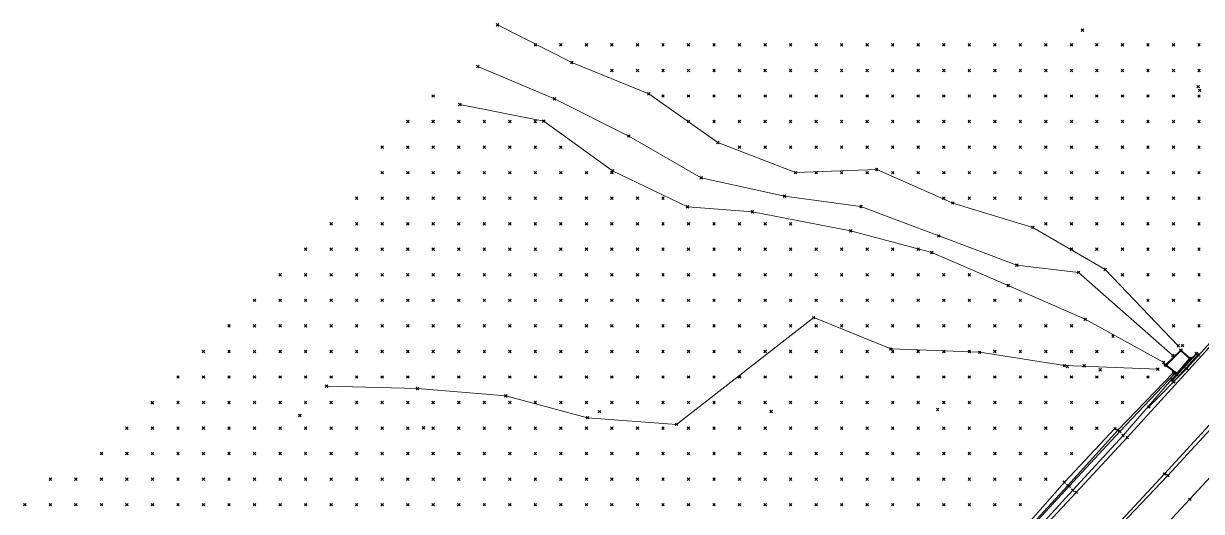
# Model space of a CAD drawing. Header units: metres. Extents: x 441556 to 446409, y 432338 to 461058.
# Drawn here: x 442013.8 to 442152.3, y 454306.9 to 454364.1 of the extents above; entities that cross this region are included whole.
import ezdxf

# ---------------------------------------------------------------- set-up
doc = ezdxf.new("R2010")
doc.units = ezdxf.units.M
doc.header["$MEASUREMENT"] = 0
doc.header["$PDMODE"] = 35
doc.header["$PDSIZE"] = 0.15
for name, color, linetype, lineweight in [('DTM-BRE-RevN_GRP_ CAROSABIL', 2, 'Continuous', 0), ('DTM-BRE-RevN_GRP_AX', 2, 'Continuous', 0), ('DTM-BRE-RevN_GRP_CAMERA CADERE JOS', 2, 'Continuous', 0), ('DTM-BRE-RevN_GRP_CAMERA CADERE SUS', 2, 'Continuous', 0), ('DTM-BRE-RevN_GRP_FIRUL APEI', 2, 'Continuous', 0), ('DTM-BRE-RevN_GRP_PARAPET BETON_JOS', 2, 'Continuous', 0), ('DTM-BRE-RevN_GRP_PARAPET BETON_SUS', 2, 'Continuous', 0), ('DTM-BRE-RevN_GRP_PARAPET METALIC', 2, 'Continuous', 0), ('DTM-BRE-RevN_GRP_PARAPET NEW JERSEY', 2, 'Continuous', 0), ('DTM-BRE-RevN_GRP_RAU', 2, 'Continuous', 0), ('DTM-BRE-RevN_GRP_SANT BETON SUS', 2, 'Continuous', 0), ('DTM-BRE-RevN_GRP_SANT PAMANT JOS', 2, 'Continuous', 0), ('DTM-BRE-RevN_GRP_TALUZ JOS', 2, 'Continuous', 0), ('DTM-BRE-RevN_GRP_TALUZ SUS', 2, 'Continuous', 0), ('DTM-NOK-RevN_LIDAR_co_lidar', 91, 'Continuous', 0), ('DTM-NOK-RevN_RTK', 32, 'Continuous', 0)]:
    doc.layers.add(name, color=color, linetype=linetype, lineweight=lineweight)

msp = doc.modelspace()

# ---------------------------------------------------------------- linework, layer by layer
at = {"layer": 'DTM-BRE-RevN_GRP_ CAROSABIL'}
for p, q in [((442143.539, 454315.522, 360.129), (442155.104, 454328.25, 360.184)), ((442137.532, 454309.09, 360.111), (442143.539, 454315.522, 360.129)), ((442129.318, 454300.295, 360.083), (442137.532, 454309.09, 360.111))]:
    msp.add_line(p, q, dxfattribs=at)
at = {"layer": 'DTM-BRE-RevN_GRP_AX'}
for p, q in [((442150.877, 454308.274, 360.06), (442160.821, 454319.033, 360.127)), ((442144.545, 454301.519, 360.037), (442150.877, 454308.274, 360.06))]:
    msp.add_line(p, q, dxfattribs=at)
at = {"layer": 'DTM-BRE-RevN_GRP_CAMERA CADERE JOS'}
for p, q in [((442149.823, 454325.712, 357.925), (442148.13, 454324.02, 357.998)), ((442150.851, 454324.802, 358.023), (442149.823, 454325.712, 357.925)), ((442148.13, 454324.02, 357.998), (442149.359, 454323.077, 357.857)), ((442149.359, 454323.077, 357.857), (442150.851, 454324.802, 358.023))]:
    msp.add_line(p, q, dxfattribs=at)
at = {"layer": 'DTM-BRE-RevN_GRP_CAMERA CADERE SUS'}
for p, q in [((442149.829, 454325.803, 359.164), (442147.989, 454324.042, 359.409)), ((442150.959, 454324.818, 359.617), (442149.829, 454325.803, 359.164)), ((442147.989, 454324.042, 359.409), (442149.371, 454323.003, 359.619)), ((442149.371, 454323.003, 359.619), (442150.959, 454324.818, 359.617))]:
    msp.add_line(p, q, dxfattribs=at)
at = {"layer": 'DTM-BRE-RevN_GRP_FIRUL APEI'}
for p, q in [((442067.225, 454359.099, 378.243), (442076.239, 454355.307, 375.053)), ((442076.239, 454355.307, 375.053), (442084.976, 454350.931, 372.416)), ((442084.976, 454350.931, 372.416), (442093.465, 454346.031, 370.065)), ((442093.465, 454346.031, 370.065), (442103.25, 454343.868, 368.083)), ((442103.25, 454343.868, 368.083), (442112.243, 454342.656, 366.535)), ((442112.243, 454342.656, 366.535), (442121.39, 454339.199, 364.365)), ((442121.39, 454339.199, 364.365), (442130.551, 454335.778, 363.39)), ((442130.551, 454335.778, 363.39), (442137.822, 454334.927, 361.82)), ((442137.822, 454334.927, 361.82), (442148.902, 454325.173, 359.19))]:
    msp.add_line(p, q, dxfattribs=at)
at = {"layer": 'DTM-BRE-RevN_GRP_PARAPET BETON_JOS'}
for p, q in [((442151.663, 454325.368, 360.434), (442148.864, 454322.253, 360.28)), ((442149.027, 454322.132, 360.445), (442151.834, 454325.237, 360.451)), ((442151.834, 454325.237, 360.451), (442151.663, 454325.368, 360.434)), ((442148.864, 454322.253, 360.28), (442149.027, 454322.132, 360.445))]:
    msp.add_line(p, q, dxfattribs=at)
at = {"layer": 'DTM-BRE-RevN_GRP_PARAPET BETON_SUS'}
for p, q in [((442148.75, 454322.334, 359.899), (442151.664, 454325.403, 359.9)), ((442151.879, 454325.238, 360.057), (442148.985, 454322.072, 360.086)), ((442151.664, 454325.403, 359.9), (442151.879, 454325.238, 360.057)), ((442148.985, 454322.072, 360.086), (442148.75, 454322.334, 359.899))]:
    msp.add_line(p, q, dxfattribs=at)
at = {"layer": 'DTM-BRE-RevN_GRP_PARAPET METALIC'}
for p, q in [((442150.525, 454323.628, 360.142), (442154.673, 454328.256, 360.005)), ((442146.079, 454319.114, 360.005), (442150.525, 454323.628, 360.142))]:
    msp.add_line(p, q, dxfattribs=at)
at = {"layer": 'DTM-BRE-RevN_GRP_PARAPET NEW JERSEY'}
for p, q in [((442154.48, 454318.412, 360.244), (442147.919, 454311.251, 360.178)), ((442148.294, 454311.06, 360.175), (442154.72, 454318.05, 360.188)), ((442147.919, 454311.251, 360.178), (442141.838, 454304.717, 360.16)), ((442142.113, 454304.573, 360.118), (442148.294, 454311.06, 360.175))]:
    msp.add_line(p, q, dxfattribs=at)
at = {"layer": 'DTM-BRE-RevN_GRP_RAU'}
for p, q in [((442069.542, 454363.989, 382.126), (442078.263, 454359.579, 379.053)), ((442078.263, 454359.579, 379.053), (442087.331, 454355.901, 376.166)), ((442087.331, 454355.901, 376.166), (442095.429, 454350.177, 372.653)), ((442074.993, 454352.678, 377.235), (442065.11, 454354.633, 382.126)), ((442083.049, 454346.864, 374.916), (442074.993, 454352.678, 377.235)), ((442095.429, 454350.177, 372.653), (442104.56, 454346.633, 370.083)), ((442091.853, 454342.629, 373.006), (442083.049, 454346.864, 374.916)), ((442104.56, 454346.633, 370.083), (442114.094, 454347.006, 369.262)), ((442114.094, 454347.006, 369.262), (442123.035, 454343.067, 366.742)), ((442123.035, 454343.067, 366.742), (442132.436, 454340.207, 366.524)), ((442099.481, 454342.036, 369.225), (442091.853, 454342.629, 373.006)), ((442111.033, 454339.812, 368.717), (442099.481, 454342.036, 369.225)), ((442132.436, 454340.207, 366.524), (442140.947, 454335.258, 362.54)), ((442120.565, 454337.261, 366.411), (442111.033, 454339.812, 368.717)), ((442129.53, 454333.378, 365.912), (442120.565, 454337.261, 366.411)), ((442149.532, 454326.304, 359.28), (442140.947, 454335.258, 362.54)), ((442138.589, 454329.41, 362.658), (442129.53, 454333.378, 365.912)), ((442147.814, 454324.333, 359.433), (442138.589, 454329.41, 362.658))]:
    msp.add_line(p, q, dxfattribs=at)
at = {"layer": 'DTM-BRE-RevN_GRP_SANT BETON SUS'}
for p, q in [((442142.41, 454316.386, 359.96), (442148.946, 454323.131, 359.842)), ((442148.75, 454322.334, 359.899), (442143.039, 454315.779, 360.01)), ((442136.539, 454309.884, 359.992), (442142.41, 454316.386, 359.96)), ((442143.039, 454315.779, 360.01), (442137.128, 454309.337, 359.967)), ((442128.336, 454301.043, 359.952), (442136.539, 454309.884, 359.992)), ((442137.128, 454309.337, 359.967), (442129.036, 454300.554, 359.957))]:
    msp.add_line(p, q, dxfattribs=at)
at = {"layer": 'DTM-BRE-RevN_GRP_SANT PAMANT JOS'}
for p, q in [((442142.663, 454316.248, 359.774), (442149.107, 454323.035, 359.604)), ((442136.698, 454309.827, 359.793), (442142.663, 454316.248, 359.774)), ((442128.501, 454300.95, 359.734), (442136.698, 454309.827, 359.793))]:
    msp.add_line(p, q, dxfattribs=at)
at = {"layer": 'DTM-BRE-RevN_GRP_TALUZ JOS'}
for p, q in [((442136.146, 454310.292, 359.916), (442142.093, 454316.57, 359.954)), ((442128.088, 454301.126, 359.951), (442136.146, 454310.292, 359.916))]:
    msp.add_line(p, q, dxfattribs=at)
at = {"layer": 'DTM-BRE-RevN_GRP_TALUZ SUS'}
for p, q in [((442090.557, 454317.076, 391.142), (442106.691, 454329.606, 381.808)), ((442106.691, 454329.606, 381.808), (442115.744, 454325.93, 378.574)), ((442115.744, 454325.93, 378.574), (442126.193, 454325.537, 374.173)), ((442126.193, 454325.537, 374.173), (442136.144, 454323.97, 368.711)), ((442136.144, 454323.97, 368.711), (442147.126, 454323.563, 360.357)), ((442049.445, 454321.568, 413.067), (442060.125, 454321.294, 408.507)), ((442060.125, 454321.294, 408.507), (442070.526, 454320.431, 402.666)), ((442070.526, 454320.431, 402.666), (442080.117, 454317.856, 396.889)), ((442080.117, 454317.856, 396.889), (442090.557, 454317.076, 391.142))]:
    msp.add_line(p, q, dxfattribs=at)
at = {"layer": 'DTM-NOK-RevN_LIDAR_co_lidar'}
for p in [(442138.263, 454363.374, 384.569), (442073.984, 454361.63, 380.513), (442076.984, 454361.63, 380.587), (442079.983, 454361.63, 380.968), (442082.982, 454361.63, 381.557), (442085.982, 454361.63, 381.638), (442088.981, 454361.63, 381.068), (442091.98, 454361.63, 381.099), (442094.98, 454361.63, 381.069), (442097.979, 454361.63, 380.22), (442100.978, 454361.63, 379.737), (442103.978, 454361.63, 379.873), (442106.977, 454361.63, 379.751), (442109.976, 454361.63, 379.554), (442112.976, 454361.63, 379.688), (442115.975, 454361.63, 380.08), (442118.974, 454361.63, 381.159), (442121.974, 454361.63, 382.455), (442124.973, 454361.63, 383.024), (442127.972, 454361.63, 383.407), (442130.972, 454361.63, 383.433), (442133.971, 454361.63, 383.384), (442136.97, 454361.63, 383.3), (442139.97, 454361.63, 382.94), (442142.969, 454361.63, 382.009), (442145.968, 454361.63, 381.543), (442148.968, 454361.63, 381.085), (442151.967, 454361.63, 381.229), (442082.982, 454358.631, 378.874), (442085.982, 454358.631, 379.026), (442088.981, 454358.631, 378.643), (442091.98, 454358.631, 378.902), (442094.98, 454358.631, 378.933), (442097.979, 454358.631, 378.193), (442100.978, 454358.631, 377.687), (442103.978, 454358.631, 377.797), (442106.977, 454358.631, 377.506), (442109.976, 454358.631, 377.187), (442112.976, 454358.631, 377.276), (442115.975, 454358.631, 377.685), (442118.974, 454358.631, 378.755), (442121.974, 454358.631, 380.06), (442124.973, 454358.631, 380.703), (442127.972, 454358.631, 381.05), (442130.972, 454358.631, 381.235), (442133.971, 454358.631, 381.335), (442136.97, 454358.631, 381.382), (442139.97, 454358.631, 381.319), (442142.969, 454358.631, 380.627), (442145.968, 454358.631, 379.618), (442148.968, 454358.631, 378.985), (442151.967, 454358.631, 379.691), (442061.987, 454355.631, 382.344), (442088.981, 454355.631, 376.086), (442091.98, 454355.631, 376.462), (442094.98, 454355.631, 376.635), (442097.979, 454355.631, 376.251), (442100.978, 454355.631, 375.805), (442103.978, 454355.631, 375.709), (442106.977, 454355.631, 375.365), (442109.976, 454355.631, 374.973), (442112.976, 454355.631, 374.949), (442115.975, 454355.631, 375.342), (442118.974, 454355.631, 376.281), (442121.974, 454355.631, 377.56), (442124.973, 454355.631, 378.398), (442127.972, 454355.631, 378.689), (442130.972, 454355.631, 379.066), (442133.971, 454355.631, 379.324), (442136.97, 454355.631, 379.536), (442139.97, 454355.631, 379.576), (442142.969, 454355.631, 379.205), (442145.968, 454355.631, 378.375), (442148.968, 454355.631, 377.195), (442151.967, 454355.631, 377.862), (442058.988, 454352.632, 385.669), (442061.987, 454352.632, 384.364), (442064.986, 454352.632, 382.968), (442067.986, 454352.632, 381.358), (442070.985, 454352.632, 379.533), (442073.984, 454352.632, 377.723), (442091.98, 454352.632, 373.87), (442094.98, 454352.632, 374.334), (442097.979, 454352.632, 374.318), (442100.978, 454352.632, 374.026), (442103.978, 454352.632, 373.731), (442106.977, 454352.632, 373.309), (442109.976, 454352.632, 372.919), (442112.976, 454352.632, 372.847), (442115.975, 454352.632, 373.206), (442118.974, 454352.632, 373.955), (442121.974, 454352.632, 375.112), (442124.973, 454352.632, 376.151), (442127.972, 454352.632, 376.502), (442130.972, 454352.632, 376.938), (442133.971, 454352.632, 377.303), (442136.97, 454352.632, 377.651), (442139.97, 454352.632, 377.706), (442142.969, 454352.632, 377.455), (442145.968, 454352.632, 377.172), (442148.968, 454352.632, 375.936), (442151.967, 454352.632, 375.9), (442055.988, 454349.632, 388.582), (442058.988, 454349.632, 387.166), (442061.987, 454349.632, 385.95), (442064.986, 454349.632, 384.577), (442067.986, 454349.632, 382.964), (442070.985, 454349.632, 380.923), (442073.984, 454349.632, 379.032), (442076.984, 454349.632, 377.575), (442097.979, 454349.632, 372.335), (442100.978, 454349.632, 372.143), (442103.978, 454349.632, 371.797), (442106.977, 454349.632, 371.387), (442109.976, 454349.632, 370.98), (442112.976, 454349.632, 370.873), (442115.975, 454349.632, 371.199), (442118.974, 454349.632, 371.967), (442121.974, 454349.632, 372.933), (442124.973, 454349.632, 373.66), (442127.972, 454349.632, 374.202), (442130.972, 454349.632, 374.737), (442133.971, 454349.632, 375.171), (442136.97, 454349.632, 375.735), (442139.97, 454349.632, 375.85), (442142.969, 454349.632, 375.577), (442145.968, 454349.632, 375.447), (442148.968, 454349.632, 374.698), (442151.967, 454349.632, 374.091), (442055.988, 454346.633, 390.181), (442058.988, 454346.633, 388.697), (442061.987, 454346.633, 387.496), (442064.986, 454346.633, 386.073), (442067.986, 454346.633, 384.342), (442070.985, 454346.633, 382.238), (442073.984, 454346.633, 380.504), (442076.984, 454346.633, 379.137), (442079.983, 454346.633, 377.77), (442082.982, 454346.633, 375.87), (442106.977, 454346.633, 369.4), (442109.976, 454346.633, 369.073), (442112.976, 454346.633, 368.97), (442115.975, 454346.633, 369.19), (442118.974, 454346.633, 369.724), (442121.974, 454346.633, 370.417), (442124.973, 454346.633, 371.022), (442127.972, 454346.633, 371.579), (442130.972, 454346.633, 372.268), (442133.971, 454346.633, 372.951), (442136.97, 454346.633, 373.546), (442139.97, 454346.633, 373.952), (442142.969, 454346.633, 373.695), (442145.968, 454346.633, 373.516), (442148.968, 454346.633, 373.133), (442151.967, 454346.633, 372.357), (442052.989, 454343.634, 394.106), (442055.988, 454343.634, 392.032), (442058.988, 454343.634, 390.35), (442061.987, 454343.634, 388.88), (442064.986, 454343.634, 387.543), (442067.986, 454343.634, 385.935), (442070.985, 454343.634, 384.271), (442073.984, 454343.634, 382.779), (442076.984, 454343.634, 381.415), (442079.983, 454343.634, 380.065), (442082.982, 454343.634, 378.523), (442085.982, 454343.634, 376.763), (442088.981, 454343.634, 375.02), (442121.974, 454343.634, 367.768), (442124.973, 454343.634, 368.276), (442127.972, 454343.634, 368.969), (442130.972, 454343.634, 369.601), (442133.971, 454343.634, 370.398), (442136.97, 454343.634, 371.034), (442139.97, 454343.634, 371.57), (442142.969, 454343.634, 371.45), (442145.968, 454343.634, 371.255), (442148.968, 454343.634, 371.11), (442151.967, 454343.634, 370.528), (442049.989, 454340.634, 397.679), (442052.989, 454340.634, 395.69), (442055.988, 454340.634, 393.821), (442058.988, 454340.634, 392.147), (442061.987, 454340.634, 390.629), (442064.986, 454340.634, 389.202), (442067.986, 454340.634, 387.708), (442070.985, 454340.634, 386.386), (442073.984, 454340.634, 384.893), (442076.984, 454340.634, 384.081), (442079.983, 454340.634, 383.175), (442082.982, 454340.634, 382.111), (442085.982, 454340.634, 381.466), (442088.981, 454340.634, 380.09), (442091.98, 454340.634, 376.051), (442094.98, 454340.634, 374.013), (442097.979, 454340.634, 371.734), (442100.978, 454340.634, 370.791), (442103.978, 454340.634, 370.18), (442133.971, 454340.634, 367.201), (442136.97, 454340.634, 367.729), (442139.97, 454340.634, 368.054), (442142.969, 454340.634, 367.794), (442145.968, 454340.634, 368.129), (442148.968, 454340.634, 368.688), (442151.967, 454340.634, 368.607), (442046.99, 454337.635, 401.942), (442049.989, 454337.635, 399.468), (442052.989, 454337.635, 397.632), (442055.988, 454337.635, 395.925), (442058.988, 454337.635, 394.118), (442061.987, 454337.635, 392.599), (442064.986, 454337.635, 391.024), (442067.986, 454337.635, 389.579), (442070.985, 454337.635, 388.408), (442073.984, 454337.635, 387.414), (442076.984, 454337.635, 386.308), (442079.983, 454337.635, 385.461), (442082.982, 454337.635, 384.617), (442085.982, 454337.635, 383.852), (442088.981, 454337.635, 382.858), (442091.98, 454337.635, 381.594), (442094.98, 454337.635, 380.327), (442097.979, 454337.635, 376.577), (442100.978, 454337.635, 374.77), (442103.978, 454337.635, 373.851), (442106.977, 454337.635, 372.795), (442109.976, 454337.635, 371.555), (442112.976, 454337.635, 370.434), (442115.975, 454337.635, 369.332), (442118.974, 454337.635, 367.618), (442136.97, 454337.635, 364.053), (442139.97, 454337.635, 364.239), (442142.969, 454337.635, 364.823), (442145.968, 454337.635, 365.254), (442148.968, 454337.635, 366.192), (442151.967, 454337.635, 366.48), (442043.991, 454334.636, 407.58), (442046.99, 454334.636, 405.702), (442049.989, 454334.636, 403.169), (442052.989, 454334.636, 400.793), (442055.988, 454334.636, 398.877), (442058.988, 454334.636, 396.69), (442061.987, 454334.636, 394.83), (442064.986, 454334.636, 393.216), (442067.986, 454334.636, 391.646), (442070.985, 454334.636, 390.178), (442073.984, 454334.636, 389.428), (442076.984, 454334.636, 388.318), (442079.983, 454334.636, 387.297), (442082.982, 454334.636, 386.22), (442085.982, 454334.636, 385.594), (442088.981, 454334.636, 384.82), (442091.98, 454334.636, 383.595), (442094.98, 454334.636, 382.548), (442097.979, 454334.636, 381.276), (442100.978, 454334.636, 379.725), (442103.978, 454334.636, 378.314), (442106.977, 454334.636, 376.941), (442109.976, 454334.636, 375.108), (442112.976, 454334.636, 373.393), (442115.975, 454334.636, 372.058), (442118.974, 454334.636, 370.629), (442121.974, 454334.636, 369.014), (442124.973, 454334.636, 367.441), (442142.969, 454334.636, 362.615), (442145.968, 454334.636, 363.312), (442148.968, 454334.636, 364.258), (442151.967, 454334.636, 363.884), (442040.991, 454331.636, 412.091), (442043.991, 454331.636, 409.878), (442046.99, 454331.636, 407.674), (442049.989, 454331.636, 405.514), (442052.989, 454331.636, 403.7), (442055.988, 454331.636, 401.794), (442058.988, 454331.636, 399.408), (442061.987, 454331.636, 397.438), (442064.986, 454331.636, 395.631), (442067.986, 454331.636, 393.976), (442070.985, 454331.636, 392.356), (442073.984, 454331.636, 391.15), (442076.984, 454331.636, 390.006), (442079.983, 454331.636, 389.279), (442082.982, 454331.636, 388.052), (442085.982, 454331.636, 386.851), (442088.981, 454331.636, 386.281), (442091.98, 454331.636, 385.516), (442094.98, 454331.636, 384.642), (442097.979, 454331.636, 383.593), (442100.978, 454331.636, 383.058), (442103.978, 454331.636, 381.592), (442106.977, 454331.636, 380.233), (442109.976, 454331.636, 378.619), (442112.976, 454331.636, 376.695), (442115.975, 454331.636, 374.913), (442118.974, 454331.636, 373.348), (442121.974, 454331.636, 371.766), (442124.973, 454331.636, 369.976), (442127.972, 454331.636, 368.28), (442130.972, 454331.636, 366.562), (442145.968, 454331.636, 361.54), (442148.968, 454331.636, 361.933), (442151.967, 454331.636, 361.452), (442037.992, 454328.637, 416.132), (442040.991, 454328.637, 413.715), (442043.991, 454328.637, 411.392), (442046.99, 454328.637, 409.388), (442049.989, 454328.637, 407.907), (442052.989, 454328.637, 406.485), (442055.988, 454328.637, 404.651), (442058.988, 454328.637, 402.494), (442061.987, 454328.637, 400.319), (442064.986, 454328.637, 398.425), (442067.986, 454328.637, 396.576), (442070.985, 454328.637, 394.771), (442073.984, 454328.637, 393.306), (442076.984, 454328.637, 392.431), (442079.983, 454328.637, 390.876), (442082.982, 454328.637, 389.767), (442085.982, 454328.637, 388.331), (442088.981, 454328.637, 387.319), (442091.98, 454328.637, 386.805), (442094.98, 454328.637, 386.027), (442097.979, 454328.637, 385.208), (442100.978, 454328.637, 384.296), (442103.978, 454328.637, 383.378), (442106.977, 454328.637, 382.067), (442109.976, 454328.637, 380.652), (442112.976, 454328.637, 379.081), (442115.975, 454328.637, 377.266), (442118.974, 454328.637, 375.699), (442121.974, 454328.637, 374.306), (442124.973, 454328.637, 372.622), (442127.972, 454328.637, 370.885), (442130.972, 454328.637, 369.11), (442133.971, 454328.637, 367.239), (442136.97, 454328.637, 365.15), (442148.968, 454328.637, 360.759), (442151.967, 454328.637, 360.59), (442034.993, 454325.638, 420.248), (442037.992, 454325.638, 417.644), (442040.991, 454325.638, 415.204), (442043.991, 454325.638, 413.203), (442046.99, 454325.638, 411.641), (442049.989, 454325.638, 410.187), (442052.989, 454325.638, 408.761), (442055.988, 454325.638, 407.196), (442058.988, 454325.638, 405.247), (442061.987, 454325.638, 403.242), (442064.986, 454325.638, 401.234), (442067.986, 454325.638, 399.211), (442070.985, 454325.638, 397.019), (442073.984, 454325.638, 395.154), (442076.984, 454325.638, 394.293), (442079.983, 454325.638, 392.924), (442082.982, 454325.638, 391.48), (442085.982, 454325.638, 389.773), (442088.981, 454325.638, 388.246), (442091.98, 454325.638, 387.628), (442094.98, 454325.638, 387.063), (442097.979, 454325.638, 386.456), (442100.978, 454325.638, 385.357), (442103.978, 454325.638, 384.207), (442106.977, 454325.638, 383.063), (442109.976, 454325.638, 381.642), (442112.976, 454325.638, 380.226), (442115.975, 454325.638, 378.867), (442118.974, 454325.638, 377.445), (442121.974, 454325.638, 376.043), (442124.973, 454325.638, 374.39), (442127.972, 454325.638, 372.368), (442130.972, 454325.638, 370.621), (442133.971, 454325.638, 369.071), (442136.97, 454325.638, 367.131), (442139.97, 454325.638, 364.975), (442142.969, 454325.638, 361.503), (442138.472, 454323.955, 366.514), (442031.993, 454322.638, 423.97), (442034.993, 454322.638, 421.928), (442037.992, 454322.638, 419.598), (442040.991, 454322.638, 417.088), (442043.991, 454322.638, 415.175), (442046.99, 454322.638, 413.778), (442049.989, 454322.638, 412.363), (442052.989, 454322.638, 410.971), (442055.988, 454322.638, 409.695), (442058.988, 454322.638, 408.125), (442061.987, 454322.638, 406.078), (442064.986, 454322.638, 404.123), (442067.986, 454322.638, 402.332), (442070.985, 454322.638, 399.732), (442073.984, 454322.638, 397.679), (442076.984, 454322.638, 396.226), (442079.983, 454322.638, 394.753), (442082.982, 454322.638, 393.141), (442085.982, 454322.638, 391.993), (442088.981, 454322.638, 389.685), (442091.98, 454322.638, 388.552), (442094.98, 454322.638, 387.729), (442097.979, 454322.638, 386.941), (442100.978, 454322.638, 385.81), (442103.978, 454322.638, 384.493), (442106.977, 454322.638, 383.137), (442109.976, 454322.638, 381.819), (442112.976, 454322.638, 380.516), (442115.975, 454322.638, 379.246), (442118.974, 454322.638, 377.83), (442121.974, 454322.638, 376.102), (442124.973, 454322.638, 374.372), (442127.972, 454322.638, 372.826), (442130.972, 454322.638, 371.248), (442133.971, 454322.638, 369.682), (442136.97, 454322.638, 367.637), (442139.97, 454322.638, 365.261), (442142.969, 454322.638, 362.135), (442145.968, 454322.638, 360.761), (442028.965, 454319.614, 425.898), (442028.994, 454319.639, 425.797), (442031.993, 454319.639, 424.096), (442034.993, 454319.639, 422.427), (442037.992, 454319.639, 420.392), (442040.991, 454319.639, 418.366), (442043.991, 454319.639, 416.662), (442046.99, 454319.639, 415.245), (442049.989, 454319.639, 413.824), (442052.989, 454319.639, 412.323), (442055.988, 454319.639, 410.732), (442058.988, 454319.639, 409.084), (442061.987, 454319.639, 407.445), (442064.986, 454319.639, 405.61), (442067.986, 454319.639, 403.949), (442070.985, 454319.639, 401.917), (442073.984, 454319.639, 399.368), (442076.984, 454319.639, 397.569), (442079.983, 454319.639, 396.074), (442082.982, 454319.639, 394.696), (442085.982, 454319.639, 393.115), (442088.981, 454319.639, 390.974), (442091.98, 454319.639, 389.458), (442094.98, 454319.639, 388.136), (442097.979, 454319.639, 387.145), (442100.978, 454319.639, 385.897), (442103.978, 454319.639, 384.426), (442106.977, 454319.639, 382.986), (442109.976, 454319.639, 381.563), (442112.976, 454319.639, 380.173), (442115.975, 454319.639, 378.627), (442118.974, 454319.639, 376.809), (442121.974, 454319.639, 374.951), (442124.973, 454319.639, 373.364), (442127.972, 454319.639, 371.895), (442130.972, 454319.639, 370.123), (442133.971, 454319.639, 368.643), (442136.97, 454319.639, 366.519), (442139.97, 454319.639, 363.709), (442142.969, 454319.639, 361.504), (442046.3, 454318.119, 415.742), (442081.514, 454318.563, 395.769), (442101.689, 454318.577, 385.527), (442121.255, 454318.81, 375.177), (442025.995, 454316.64, 426.041), (442028.994, 454316.64, 424.859), (442031.993, 454316.64, 423.289), (442034.993, 454316.64, 421.856), (442037.992, 454316.64, 420.224), (442040.991, 454316.64, 418.508), (442043.991, 454316.64, 416.905), (442046.99, 454316.64, 415.403), (442049.989, 454316.64, 413.876), (442052.989, 454316.64, 412.284), (442055.988, 454316.64, 410.674), (442058.988, 454316.64, 409.013), (442060.848, 454316.672, 407.784), (442061.987, 454316.64, 407.302), (442064.986, 454316.64, 405.637), (442067.986, 454316.64, 403.835), (442070.985, 454316.64, 401.834), (442073.984, 454316.64, 400.06), (442076.984, 454316.64, 398.183), (442079.983, 454316.64, 396.587), (442082.982, 454316.64, 395.062), (442085.982, 454316.64, 393.369), (442088.981, 454316.64, 391.648), (442091.98, 454316.64, 389.876), (442094.98, 454316.64, 388.258), (442097.979, 454316.64, 386.912), (442100.978, 454316.64, 385.533), (442103.978, 454316.64, 384.051), (442106.977, 454316.64, 382.53), (442109.976, 454316.64, 381.097), (442112.976, 454316.64, 379.309), (442115.975, 454316.64, 377.31), (442118.974, 454316.64, 375.39), (442121.974, 454316.64, 373.565), (442124.973, 454316.64, 371.968), (442127.972, 454316.64, 370.076), (442130.972, 454316.64, 367.796), (442133.971, 454316.64, 366.252), (442136.97, 454316.64, 363.829), (442139.97, 454316.64, 361.807), (442022.995, 454313.64, 426.153), (442025.995, 454313.64, 424.516), (442028.994, 454313.64, 423.445), (442031.993, 454313.64, 422.364), (442034.993, 454313.64, 420.8), (442037.992, 454313.64, 419.388), (442040.991, 454313.64, 417.961), (442043.991, 454313.64, 416.23), (442046.99, 454313.64, 414.581), (442049.989, 454313.64, 413.103), (442052.989, 454313.64, 411.521), (442055.988, 454313.64, 409.928), (442058.988, 454313.64, 408.344), (442061.987, 454313.64, 406.625), (442064.986, 454313.64, 404.99), (442067.986, 454313.64, 403.148), (442070.985, 454313.64, 401.268), (442073.984, 454313.64, 399.869), (442076.984, 454313.64, 398.203), (442079.983, 454313.64, 396.244), (442082.982, 454313.64, 394.317), (442085.982, 454313.64, 392.834), (442088.981, 454313.64, 391.237), (442091.98, 454313.64, 389.362), (442094.98, 454313.64, 387.717), (442097.979, 454313.64, 386.392), (442100.978, 454313.64, 385.027), (442103.978, 454313.64, 383.487), (442106.977, 454313.64, 381.945), (442109.976, 454313.64, 380.292), (442112.976, 454313.64, 378.27), (442115.975, 454313.64, 376.099), (442118.974, 454313.64, 373.949), (442121.974, 454313.64, 371.788), (442124.973, 454313.64, 369.592), (442127.972, 454313.64, 367.212), (442130.972, 454313.64, 365.106), (442133.971, 454313.64, 363.629), (442136.97, 454313.64, 361.743), (442016.997, 454310.641, 426.045), (442019.996, 454310.641, 425.392), (442022.995, 454310.641, 424.492), (442025.995, 454310.641, 423.392), (442028.994, 454310.641, 422.054), (442031.993, 454310.641, 421.459), (442034.993, 454310.641, 419.84), (442037.992, 454310.641, 418.474), (442040.991, 454310.641, 416.751), (442043.991, 454310.641, 415.011), (442046.99, 454310.641, 413.492), (442049.989, 454310.641, 411.967), (442052.989, 454310.641, 410.412), (442055.988, 454310.641, 408.867), (442058.988, 454310.641, 407.356), (442061.987, 454310.641, 405.791), (442064.986, 454310.641, 404.049), (442067.986, 454310.641, 402.424), (442070.985, 454310.641, 400.749), (442073.984, 454310.641, 399.118), (442076.984, 454310.641, 397.352), (442079.983, 454310.641, 395.545), (442082.982, 454310.641, 393.674), (442085.982, 454310.641, 391.966), (442088.981, 454310.641, 390.225), (442091.98, 454310.641, 388.445), (442094.98, 454310.641, 386.847), (442097.979, 454310.641, 385.633), (442100.978, 454310.641, 384.331), (442103.978, 454310.641, 382.754), (442106.977, 454310.641, 381.133), (442109.976, 454310.641, 379.286), (442112.976, 454310.641, 377.165), (442115.975, 454310.641, 375.107), (442118.974, 454310.641, 373.043), (442121.974, 454310.641, 370.35), (442124.973, 454310.641, 367.242), (442127.972, 454310.641, 364.758), (442130.972, 454310.641, 363.002), (442133.971, 454310.641, 361.802), (442013.997, 454307.642, 425.418), (442016.997, 454307.642, 424.542), (442019.996, 454307.642, 423.959), (442022.995, 454307.642, 422.75), (442025.995, 454307.642, 422.106), (442028.994, 454307.642, 420.906), (442031.993, 454307.642, 420.066), (442034.993, 454307.642, 418.338), (442037.992, 454307.642, 416.784), (442040.991, 454307.642, 415.211), (442043.991, 454307.642, 413.655), (442046.99, 454307.642, 412.07), (442049.989, 454307.642, 410.596), (442052.989, 454307.642, 409.251), (442055.988, 454307.642, 407.716), (442058.988, 454307.642, 406.14), (442061.987, 454307.642, 404.658), (442064.986, 454307.642, 402.946), (442067.986, 454307.642, 401.308), (442070.985, 454307.642, 399.443), (442073.984, 454307.642, 398.003), (442076.984, 454307.642, 396.229), (442079.983, 454307.642, 394.398), (442082.982, 454307.642, 392.779), (442085.982, 454307.642, 390.881), (442088.981, 454307.642, 389.081), (442091.98, 454307.642, 387.414), (442094.98, 454307.642, 385.987), (442097.979, 454307.642, 384.751), (442100.978, 454307.642, 383.369), (442103.978, 454307.642, 381.72), (442106.977, 454307.642, 380.005), (442109.976, 454307.642, 378.123), (442112.976, 454307.642, 376.014), (442115.975, 454307.642, 373.996), (442118.974, 454307.642, 371.771), (442121.974, 454307.642, 368.831), (442124.973, 454307.642, 365.737), (442127.972, 454307.642, 363.326), (442130.972, 454307.642, 361.7)]:
    msp.add_point(p, dxfattribs=at)
at = {"layer": 'DTM-NOK-RevN_RTK'}
for p in [(442069.542, 454363.989, 382.126), (442078.263, 454359.579, 379.053), (442067.225, 454359.099, 378.243), (442151.874, 454356.73, 373.826), (442076.239, 454355.307, 375.053), (442087.331, 454355.901, 376.166), (442152.043, 454356.297, 377.35), (442065.11, 454354.633, 382.126), (442074.993, 454352.678, 377.235), (442084.976, 454350.931, 372.416), (442095.429, 454350.177, 372.653), (442114.094, 454347.006, 369.262), (442083.049, 454346.864, 374.916), (442093.465, 454346.031, 370.065), (442104.56, 454346.633, 370.083), (442103.25, 454343.868, 368.083), (442123.035, 454343.067, 366.742), (442091.853, 454342.629, 373.006), (442099.481, 454342.036, 369.225), (442112.243, 454342.656, 366.535), (442132.436, 454340.207, 366.524), (442111.033, 454339.812, 368.717), (442121.39, 454339.199, 364.365), (442120.565, 454337.261, 366.411), (442130.551, 454335.778, 363.39), (442137.822, 454334.927, 361.82), (442140.947, 454335.258, 362.54), (442129.53, 454333.378, 365.912), (442106.691, 454329.606, 381.808), (442138.589, 454329.41, 362.658), (442141.857, 454327.432, 361.265), (442149.532, 454326.304, 359.28), (442150.033, 454326.321, 360.269), (442115.744, 454325.93, 378.574), (442126.193, 454325.537, 374.173), (442148.902, 454325.173, 359.19), (442149.823, 454325.712, 357.925), (442149.829, 454325.803, 359.164), (442151.663, 454325.368, 360.434), (442151.664, 454325.403, 359.9), (442151.834, 454325.237, 360.451), (442151.879, 454325.238, 360.057), (442136.144, 454323.97, 368.711), (442136.491, 454323.871, 368.427), (442140.359, 454323.475, 365.418), (442147.126, 454323.563, 360.357), (442147.814, 454324.333, 359.433), (442147.989, 454324.042, 359.409), (442148.13, 454324.02, 357.998), (442150.525, 454323.628, 360.142), (442150.851, 454324.802, 358.023), (442150.959, 454324.818, 359.617), (442148.75, 454322.334, 359.899), (442148.864, 454322.253, 360.28), (442148.946, 454323.131, 359.842), (442148.985, 454322.072, 360.086), (442149.027, 454322.132, 360.445), (442149.107, 454323.035, 359.604), (442149.277, 454322.932, 359.796), (442149.359, 454323.077, 357.857), (442149.371, 454323.003, 359.619), (442049.445, 454321.568, 413.067), (442060.125, 454321.294, 408.507), (442070.526, 454320.431, 402.666), (442146.079, 454319.114, 360.005), (442080.117, 454317.856, 396.889), (442090.557, 454317.076, 391.142), (442142.093, 454316.57, 359.954), (442142.41, 454316.386, 359.96), (442142.663, 454316.248, 359.774), (442143.039, 454315.779, 360.01), (442143.539, 454315.522, 360.129), (442147.919, 454311.251, 360.178), (442148.294, 454311.06, 360.175), (442136.146, 454310.292, 359.916), (442136.539, 454309.884, 359.992), (442136.698, 454309.827, 359.793), (442137.128, 454309.337, 359.967), (442137.532, 454309.09, 360.111), (442150.877, 454308.274, 360.06)]:
    msp.add_point(p, dxfattribs=at)

doc.saveas('drawing.dxf')
